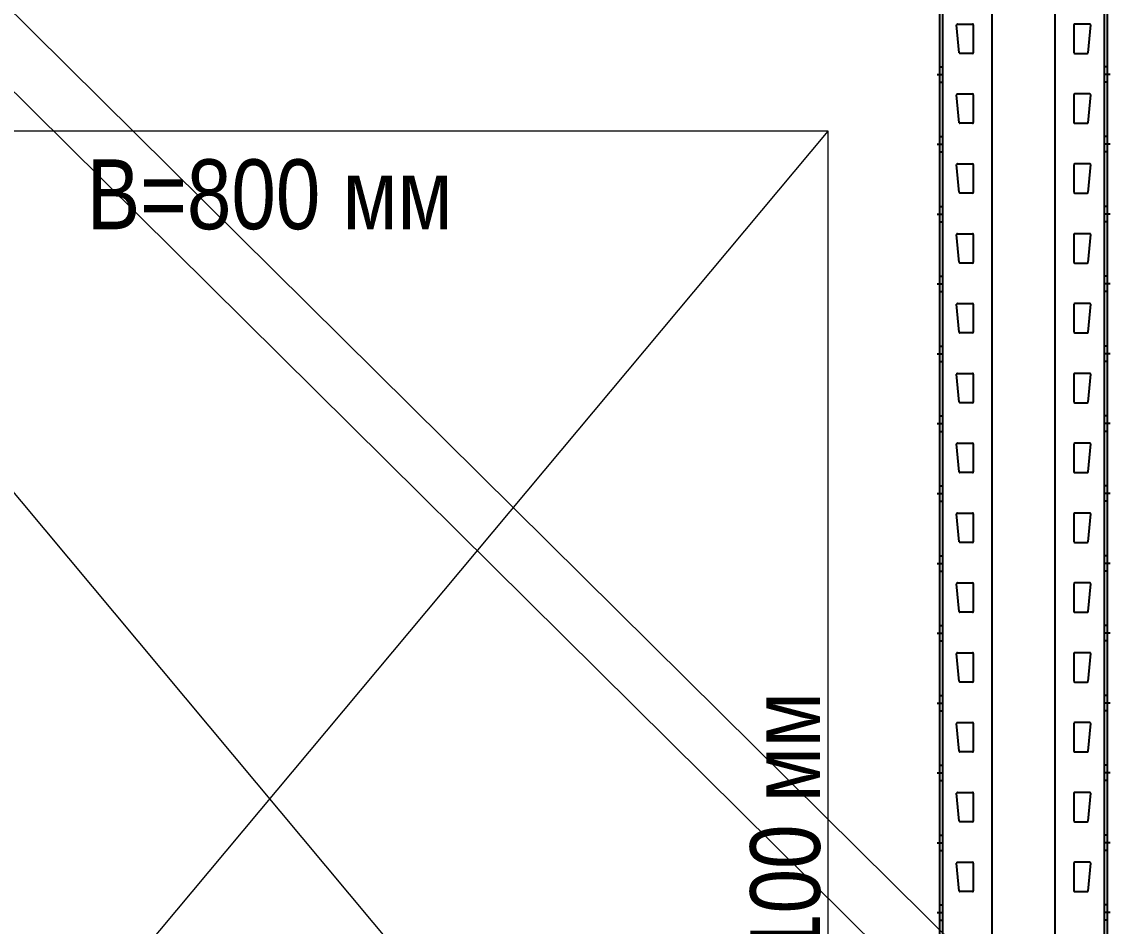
# Model space of a CAD drawing. Header units: millimetres. Extents: x 2140 to 223837, y 2113 to 170313.
# Drawn here: x 222154 to 222934, y 114235 to 114882 of the extents above; entities that cross this region are included whole.
import ezdxf

# ---------------------------------------------------------------- set-up
doc = ezdxf.new("R2010")
doc.units = ezdxf.units.MM
doc.layers.add('2.Стойка', color=7, linetype='Continuous')
for name, color, linetype, lineweight in [('20.Груз', 7, 'Continuous', 0), ('25.Размера', 7, 'Continuous', 0), ('37.Паллеты', 32, 'Continuous', 0), ('52.Труба СВЖ', 7, 'Continuous', 0)]:
    doc.layers.add(name, color=color, linetype=linetype, lineweight=lineweight)
doc.styles.add('Arial Narrow', font='ARIALN.TTF')
doc.styles.add('GOST', font='isocpeur.ttf')
doc.dimstyles.new('blok40', dxfattribs={"dimtxt": 40, "dimasz": 80, "dimexe": 0.18, "dimexo": 0, "dimgap": 5, "dimtad": 1, "dimtoh": 1, "dimdec": 0, "dimzin": 0, "dimdsep": 46, "dimtxsty": 'GOST', "dimblk": 'NONE', "dimcen": 0.09, "dimse1": 1, "dimse2": 1, "dimsd1": 1, "dimsd2": 1, "dimadec": 0, "dimazin": 0, "dimtfac": 1, "dimtdec": 0, "dimtofl": 0, "dimtmove": 0, "dimatfit": 2, "dimldrblk": 'NONE', "dimfxl": 0.18, "dimtolj": 1, "dimtzin": 0, "dimarcsym": 0})

# ---------------------------------------------------------------- blocks, each defined once
blk = doc.blocks.new('*U494')
at = {"layer": '2.Стойка', "color": 0, "linetype": 'ByBlock'}
for p, q in [((-120, 0), (-120, 12200)), ((-118, 0), (-118, 12200)), ((-82.67, 0), (-82.67, 12200)), ((-37.33, 0), (-37.33, 12200)), ((-2, 0), (-2, 12200)), ((0, 0), (0, 12200)), ((-106.09, 5130.45), (-108, 5150.45)), ((-107.5, 5151), (-96.55, 5151)), ((-96.05, 5150.5), (-96.05, 5130.5)), ((-23.95, 5150.5), (-23.95, 5130.5)), ((-12.5, 5151), (-23.45, 5151)), ((-13.91, 5130.45), (-12, 5150.45)), ((-96.55, 5130), (-105.6, 5130)), ((-23.45, 5130), (-14.4, 5130)), ((-122, 5115), (-118, 5115)), ((-120, 5120.5), (-118, 5120.5)), ((0, 5120.5), (-2, 5120.5)), ((2, 5115), (-2, 5115)), ((-120, 5109.5), (-118, 5109.5)), ((0, 5109.5), (-2, 5109.5)), ((-106.09, 5080.45), (-108, 5100.45)), ((-107.5, 5101), (-96.55, 5101)), ((-96.05, 5100.5), (-96.05, 5080.5)), ((-23.95, 5100.5), (-23.95, 5080.5)), ((-12.5, 5101), (-23.45, 5101)), ((-13.91, 5080.45), (-12, 5100.45)), ((-96.55, 5080), (-105.6, 5080)), ((-23.45, 5080), (-14.4, 5080)), ((-120, 5070.5), (-118, 5070.5)), ((0, 5070.5), (-2, 5070.5)), ((-122, 5065), (-118, 5065)), ((2, 5065), (-2, 5065)), ((-120, 5059.5), (-118, 5059.5)), ((0, 5059.5), (-2, 5059.5)), ((-106.09, 5030.45), (-108, 5050.45)), ((-107.5, 5051), (-96.55, 5051)), ((-96.05, 5050.5), (-96.05, 5030.5)), ((-23.95, 5050.5), (-23.95, 5030.5)), ((-12.5, 5051), (-23.45, 5051)), ((-13.91, 5030.45), (-12, 5050.45)), ((-96.55, 5030), (-105.6, 5030)), ((-23.45, 5030), (-14.4, 5030)), ((-122, 5015), (-118, 5015)), ((-120, 5020.5), (-118, 5020.5)), ((0, 5020.5), (-2, 5020.5)), ((2, 5015), (-2, 5015)), ((-120, 5009.5), (-118, 5009.5)), ((0, 5009.5), (-2, 5009.5)), ((-106.09, 4980.45), (-108, 5000.45)), ((-107.5, 5001), (-96.55, 5001)), ((-96.05, 5000.5), (-96.05, 4980.5)), ((-23.95, 5000.5), (-23.95, 4980.5)), ((-12.5, 5001), (-23.45, 5001)), ((-13.91, 4980.45), (-12, 5000.45)), ((-96.55, 4980), (-105.6, 4980)), ((-23.45, 4980), (-14.4, 4980)), ((-120, 4970.5), (-118, 4970.5)), ((0, 4970.5), (-2, 4970.5)), ((-122, 4965), (-118, 4965)), ((-120, 4959.5), (-118, 4959.5)), ((2, 4965), (-2, 4965)), ((0, 4959.5), (-2, 4959.5)), ((-106.09, 4930.45), (-108, 4950.45)), ((-107.5, 4951), (-96.55, 4951)), ((-96.05, 4950.5), (-96.05, 4930.5)), ((-23.95, 4950.5), (-23.95, 4930.5)), ((-12.5, 4951), (-23.45, 4951)), ((-13.91, 4930.45), (-12, 4950.45)), ((-96.55, 4930), (-105.6, 4930)), ((-23.45, 4930), (-14.4, 4930)), ((-120, 4920.5), (-118, 4920.5)), ((0, 4920.5), (-2, 4920.5)), ((-122, 4915), (-118, 4915)), ((2, 4915), (-2, 4915)), ((-120, 4909.5), (-118, 4909.5)), ((0, 4909.5), (-2, 4909.5)), ((-106.09, 4880.45), (-108, 4900.45)), ((-107.5, 4901), (-96.55, 4901)), ((-96.05, 4900.5), (-96.05, 4880.5)), ((-23.95, 4900.5), (-23.95, 4880.5)), ((-12.5, 4901), (-23.45, 4901)), ((-13.91, 4880.45), (-12, 4900.45)), ((-96.55, 4880), (-105.6, 4880)), ((-23.45, 4880), (-14.4, 4880)), ((-122, 4865), (-118, 4865)), ((-120, 4870.5), (-118, 4870.5)), ((0, 4870.5), (-2, 4870.5)), ((2, 4865), (-2, 4865)), ((-120, 4859.5), (-118, 4859.5)), ((0, 4859.5), (-2, 4859.5)), ((-106.09, 4830.45), (-108, 4850.45)), ((-107.5, 4851), (-96.55, 4851)), ((-96.05, 4850.5), (-96.05, 4830.5)), ((-23.95, 4850.5), (-23.95, 4830.5)), ((-12.5, 4851), (-23.45, 4851)), ((-13.91, 4830.45), (-12, 4850.45)), ((-96.55, 4830), (-105.6, 4830)), ((-23.45, 4830), (-14.4, 4830)), ((-120, 4820.5), (-118, 4820.5)), ((0, 4820.5), (-2, 4820.5)), ((-122, 4815), (-118, 4815)), ((2, 4815), (-2, 4815)), ((-120, 4809.5), (-118, 4809.5)), ((0, 4809.5), (-2, 4809.5)), ((-106.09, 4780.45), (-108, 4800.45)), ((-107.5, 4801), (-96.55, 4801)), ((-96.05, 4800.5), (-96.05, 4780.5)), ((-23.95, 4800.5), (-23.95, 4780.5)), ((-12.5, 4801), (-23.45, 4801)), ((-13.91, 4780.45), (-12, 4800.45)), ((-96.55, 4780), (-105.6, 4780)), ((-23.45, 4780), (-14.4, 4780)), ((-122, 4765), (-118, 4765)), ((-120, 4770.5), (-118, 4770.5)), ((0, 4770.5), (-2, 4770.5)), ((2, 4765), (-2, 4765)), ((-120, 4759.5), (-118, 4759.5)), ((0, 4759.5), (-2, 4759.5)), ((-106.09, 4730.45), (-108, 4750.45)), ((-107.5, 4751), (-96.55, 4751)), ((-96.05, 4750.5), (-96.05, 4730.5)), ((-23.95, 4750.5), (-23.95, 4730.5)), ((-12.5, 4751), (-23.45, 4751)), ((-13.91, 4730.45), (-12, 4750.45)), ((-96.55, 4730), (-105.6, 4730)), ((-23.45, 4730), (-14.4, 4730)), ((-120, 4720.5), (-118, 4720.5)), ((0, 4720.5), (-2, 4720.5)), ((-122, 4715), (-118, 4715)), ((-120, 4709.5), (-118, 4709.5)), ((2, 4715), (-2, 4715)), ((0, 4709.5), (-2, 4709.5)), ((-107.5, 4701), (-96.55, 4701)), ((-12.5, 4701), (-23.45, 4701)), ((-106.09, 4680.45), (-108, 4700.45)), ((-96.05, 4700.5), (-96.05, 4680.5)), ((-23.95, 4700.5), (-23.95, 4680.5)), ((-13.91, 4680.45), (-12, 4700.45)), ((-96.55, 4680), (-105.6, 4680)), ((-23.45, 4680), (-14.4, 4680)), ((-120, 4670.5), (-118, 4670.5)), ((0, 4670.5), (-2, 4670.5)), ((-122, 4665), (-118, 4665)), ((2, 4665), (-2, 4665)), ((-120, 4659.5), (-118, 4659.5)), ((0, 4659.5), (-2, 4659.5)), ((-106.09, 4630.45), (-108, 4650.45)), ((-107.5, 4651), (-96.55, 4651)), ((-96.05, 4650.5), (-96.05, 4630.5)), ((-23.95, 4650.5), (-23.95, 4630.5)), ((-12.5, 4651), (-23.45, 4651)), ((-13.91, 4630.45), (-12, 4650.45)), ((-96.55, 4630), (-105.6, 4630)), ((-23.45, 4630), (-14.4, 4630)), ((-120, 4620.5), (-118, 4620.5)), ((0, 4620.5), (-2, 4620.5)), ((-122, 4615), (-118, 4615)), ((-120, 4609.5), (-118, 4609.5)), ((2, 4615), (-2, 4615)), ((0, 4609.5), (-2, 4609.5)), ((-106.09, 4580.45), (-108, 4600.45)), ((-107.5, 4601), (-96.55, 4601)), ((-96.05, 4600.5), (-96.05, 4580.5)), ((-23.95, 4600.5), (-23.95, 4580.5)), ((-12.5, 4601), (-23.45, 4601)), ((-13.91, 4580.45), (-12, 4600.45)), ((-96.55, 4580), (-105.6, 4580)), ((-23.45, 4580), (-14.4, 4580)), ((-120, 4570.5), (-118, 4570.5)), ((0, 4570.5), (-2, 4570.5)), ((-122, 4565), (-118, 4565)), ((2, 4565), (-2, 4565)), ((-120, 4559.5), (-118, 4559.5)), ((0, 4559.5), (-2, 4559.5)), ((-106.09, 4530.45), (-108, 4550.45)), ((-107.5, 4551), (-96.55, 4551)), ((-96.05, 4550.5), (-96.05, 4530.5)), ((-23.95, 4550.5), (-23.95, 4530.5)), ((-12.5, 4551), (-23.45, 4551)), ((-13.91, 4530.45), (-12, 4550.45)), ((-96.55, 4530), (-105.6, 4530)), ((-23.45, 4530), (-14.4, 4530)), ((-122, 4515), (-118, 4515)), ((-120, 4520.5), (-118, 4520.5)), ((0, 4520.5), (-2, 4520.5)), ((2, 4515), (-2, 4515)), ((-120, 4509.5), (-118, 4509.5)), ((0, 4509.5), (-2, 4509.5))]:
    blk.add_line(p, q, dxfattribs=at)
for centre, start, end in [((-107.5, 5150.5), 90, 185.44033), ((-96.55, 5150.5), 0, 90), ((-23.45, 5150.5), 90, 180), ((-12.5, 5150.5), 354.55967, 90), ((-105.6, 5130.5), 185.44033, 270), ((-96.55, 5130.5), 270, 0), ((-23.45, 5130.5), 180, 270), ((-14.4, 5130.5), 270, 354.55967), ((-107.5, 5100.5), 90, 185.44033), ((-96.55, 5100.5), 0, 90), ((-23.45, 5100.5), 90, 180), ((-12.5, 5100.5), 354.55967, 90), ((-105.6, 5080.5), 185.44033, 270), ((-96.55, 5080.5), 270, 0), ((-23.45, 5080.5), 180, 270), ((-14.4, 5080.5), 270, 354.55967), ((-107.5, 5050.5), 90, 185.44033), ((-96.55, 5050.5), 0, 90), ((-23.45, 5050.5), 90, 180), ((-12.5, 5050.5), 354.55967, 90), ((-105.6, 5030.5), 185.44033, 270), ((-96.55, 5030.5), 270, 0), ((-23.45, 5030.5), 180, 270), ((-14.4, 5030.5), 270, 354.55967), ((-107.5, 5000.5), 90, 185.44033), ((-96.55, 5000.5), 0, 90), ((-23.45, 5000.5), 90, 180), ((-12.5, 5000.5), 354.55967, 90), ((-105.6, 4980.5), 185.44033, 270), ((-96.55, 4980.5), 270, 0), ((-23.45, 4980.5), 180, 270), ((-14.4, 4980.5), 270, 354.55967), ((-107.5, 4950.5), 90, 185.44033), ((-96.55, 4950.5), 0, 90), ((-23.45, 4950.5), 90, 180), ((-12.5, 4950.5), 354.55967, 90), ((-105.6, 4930.5), 185.44033, 270), ((-96.55, 4930.5), 270, 0), ((-23.45, 4930.5), 180, 270), ((-14.4, 4930.5), 270, 354.55967), ((-107.5, 4900.5), 90, 185.44033), ((-96.55, 4900.5), 0, 90), ((-23.45, 4900.5), 90, 180), ((-12.5, 4900.5), 354.55967, 90), ((-105.6, 4880.5), 185.44033, 270), ((-96.55, 4880.5), 270, 0), ((-23.45, 4880.5), 180, 270), ((-14.4, 4880.5), 270, 354.55967), ((-107.5, 4850.5), 90, 185.44033), ((-96.55, 4850.5), 0, 90), ((-23.45, 4850.5), 90, 180), ((-12.5, 4850.5), 354.55967, 90), ((-105.6, 4830.5), 185.44033, 270), ((-96.55, 4830.5), 270, 0), ((-23.45, 4830.5), 180, 270), ((-14.4, 4830.5), 270, 354.55967), ((-107.5, 4800.5), 90, 185.44033), ((-96.55, 4800.5), 0, 90), ((-23.45, 4800.5), 90, 180), ((-12.5, 4800.5), 354.55967, 90), ((-105.6, 4780.5), 185.44033, 270), ((-96.55, 4780.5), 270, 0), ((-23.45, 4780.5), 180, 270), ((-14.4, 4780.5), 270, 354.55967), ((-107.5, 4750.5), 90, 185.44033), ((-96.55, 4750.5), 0, 90), ((-23.45, 4750.5), 90, 180), ((-12.5, 4750.5), 354.55967, 90), ((-105.6, 4730.5), 185.44033, 270), ((-96.55, 4730.5), 270, 0), ((-23.45, 4730.5), 180, 270), ((-14.4, 4730.5), 270, 354.55967), ((-107.5, 4700.5), 90, 185.44033), ((-96.55, 4700.5), 0, 90), ((-23.45, 4700.5), 90, 180), ((-12.5, 4700.5), 354.55967, 90), ((-105.6, 4680.5), 185.44033, 270), ((-96.55, 4680.5), 270, 0), ((-23.45, 4680.5), 180, 270), ((-14.4, 4680.5), 270, 354.55967), ((-107.5, 4650.5), 90, 185.44033), ((-96.55, 4650.5), 0, 90), ((-23.45, 4650.5), 90, 180), ((-12.5, 4650.5), 354.55967, 90), ((-105.6, 4630.5), 185.44033, 270), ((-96.55, 4630.5), 270, 0), ((-23.45, 4630.5), 180, 270), ((-14.4, 4630.5), 270, 354.55967), ((-107.5, 4600.5), 90, 185.44033), ((-96.55, 4600.5), 0, 90), ((-23.45, 4600.5), 90, 180), ((-12.5, 4600.5), 354.55967, 90), ((-105.6, 4580.5), 185.44033, 270), ((-96.55, 4580.5), 270, 0), ((-23.45, 4580.5), 180, 270), ((-14.4, 4580.5), 270, 354.55967), ((-107.5, 4550.5), 90, 185.44033), ((-96.55, 4550.5), 0, 90), ((-23.45, 4550.5), 90, 180), ((-12.5, 4550.5), 354.55967, 90), ((-105.6, 4530.5), 185.44033, 270), ((-96.55, 4530.5), 270, 0), ((-23.45, 4530.5), 180, 270), ((-14.4, 4530.5), 270, 354.55967)]:
    blk.add_arc(centre, 0.5, start, end, dxfattribs=at)
blk = doc.blocks.new('*D1177')
at = {"layer": 'Defpoints', "color": 0, "linetype": 'ByBlock', "transparency": 16777216}
for p in [(1825, 1100), (2625, 1100), (2625, 1100)]:
    blk.add_point(p, dxfattribs=at)
at = {"layer": '25.Размера', "color": 0, "linetype": 'ByBlock', "transparency": 16777216, "insert": (2225, 1054.47), "char_height": 50, "attachment_point": 5, "style": 'Arial Narrow'}
blk.add_mtext('\\A1;В=800 мм', dxfattribs=at)
blk = doc.blocks.new('_None')
blk = doc.blocks.new('*D1178')
at = {"layer": 'Defpoints', "color": 0, "linetype": 'ByBlock', "transparency": 16777216}
for p in [(2625, 1100), (2625, 1100), (2625, 0)]:
    blk.add_point(p, dxfattribs=at)
at = {"layer": '25.Размера', "color": 0, "linetype": 'ByBlock', "transparency": 16777216, "insert": (2594.47, 550), "char_height": 50, "attachment_point": 5, "rotation": 90, "style": 'Arial Narrow'}
blk.add_mtext('\\A1;Н=1100 мм', dxfattribs=at)
blk = doc.blocks.new('*U712')
at = {"layer": '52.Труба СВЖ', "color": 3}
for p, q in [((-0.15, 3195.28), (2860.42, 365.04)), ((2832.28, 336.61), (-28.28, 3166.85))]:
    blk.add_line(p, q, dxfattribs=at)
blk = doc.blocks.new('*U1164')
at = {"layer": '20.Груз', "color": 0, "linetype": 'ByBlock'}
for p, q in [((1825, 144), (2625, 1100)), ((1825, 1100), (2625, 144))]:
    blk.add_line(p, q, dxfattribs=at)
blk.add_lwpolyline([(1825, 144), (2625, 144), (2625, 1100), (1825, 1100)], close=True, dxfattribs=at)
at = {"layer": '25.Размера', "color": 0, "linetype": 'ByBlock'}
dim = blk.add_linear_dim(base=(2625, 1100), p1=(1825, 1100), p2=(2625, 1100), text='В=<> мм', dimstyle='blok40', override={"dimtxt": 50, "dimgap": 20, "dimtad": 4, "dimtxsty": 'Arial Narrow'}, dxfattribs=at)
dim.commit()
dim.dimension.update_dxf_attribs({"geometry": '*D1177', "text_midpoint": (2225, 1054.47)})
dim = blk.add_linear_dim(base=(2625, 1100), p1=(2625, 0), p2=(2625, 1100), angle=90, text='Н=<> мм', dimstyle='blok40', override={"dimtxt": 50, "dimtxsty": 'Arial Narrow'}, dxfattribs=at)
dim.commit()
dim.dimension.update_dxf_attribs({"geometry": '*D1178', "text_midpoint": (2594.47, 550)})

msp = doc.modelspace()

# ---------------------------------------------------------------- block references
at = {"color": 0}
msp.add_blockref('*U712', (220041.74, 113777.46), dxfattribs=at)
at = {"layer": '2.Стойка', "color": 0}
msp.add_blockref('*U494', (222931.74, 109729.46), dxfattribs=at)
at = {"layer": '37.Паллеты', "color": 1, "lineweight": 0}
msp.add_blockref('*U1164', (220106.74, 113703.81), dxfattribs=at)

doc.saveas('drawing.dxf')
